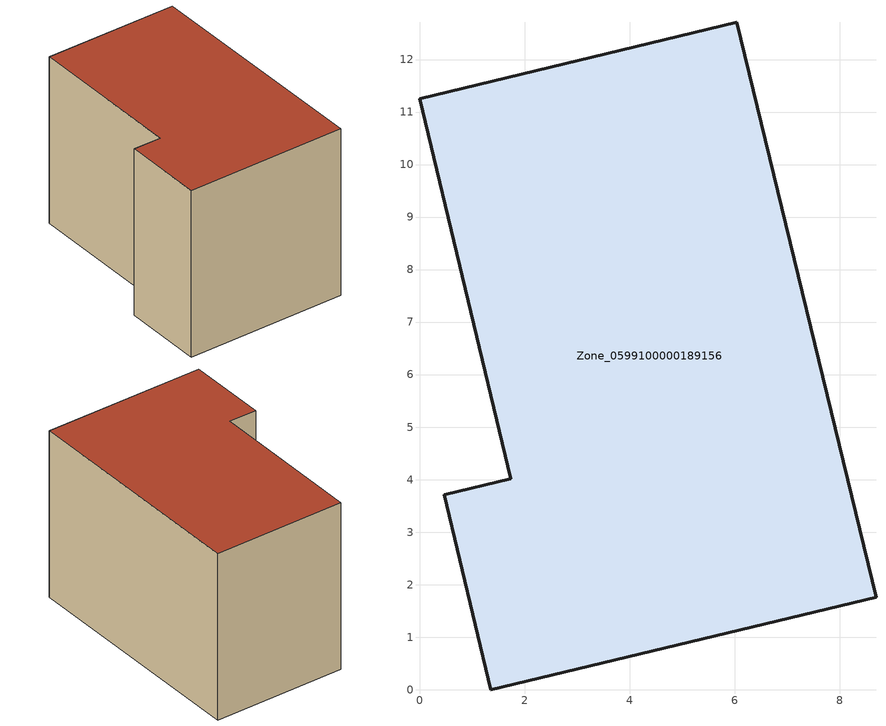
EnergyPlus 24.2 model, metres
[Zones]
Zone_0599100000189156
 floor ground (C_G): 8.69,1.76 1.36,0 0.47,3.71 1.74,4.02 0,11.26 6.04,12.71 z0
 wall outside (C_F): 1.36,0 8.69,1.76 6.04,12.71 0,11.26 1.74,4.02 0.47,3.71 1.36,0 z0:8.03
 roof outside (C_R): 0.47,3.71 1.36,0 8.69,1.76 6.04,12.71 0,11.26 1.74,4.02 z8.03
[BUILDING]
Pand.0599100000189156: North Axis=0; Terrain=City; Loads Convergence Tolerance Value=0.04; Temperature Convergence Tolerance Value=0.4; Solar Distribution=FullExterior; Maximum Number of Warmup Days=25; Minimum Number of Warmup Days=1
[Site:Location]
Rotterdam.The.Hague.AP_ZH_NLD Design_Conditions: Latitude=51.96; Longitude=4.45; Time Zone=1; Elevation=-4.5
[SITE:GROUNDTEMPERATURE:BUILDINGSURFACE]
18, 18, 18, 18, 18, 18, 18, 18, 18, 18, 18, 18
[MATERIAL] Thermal Absorptance=0.9; Solar Absorptance=0.7; Visible Absorptance=0.7
Name | Roughness | Thickness | Conductivity | Density | Specific Heat
G.TC.1965-1974 | MediumSmooth | 0.15 | 0.882353 | 540 | 1210
F.TC.1965-1974 | Rough | 0.3 | 0.697674 | 1920 | 840
R.TC.1965-1974 | MediumRough | 0.2 | 0.232558 | 1500 | 1000
[CONSTRUCTION]
C_G: G.TC.1965-1974
C_F: F.TC.1965-1974
C_R: R.TC.1965-1974
[ZONE]
Zone_0599100000189156: Type=1; Multiplier=1; Ceiling Height=Autocalculate; Volume=Autocalculate; Floor Area=autocalculate; Part of Total Floor Area=Yes
[ZONEINFILTRATION:DESIGNFLOWRATE]
Infil_Zone_0599100000189156: Zone or ZoneList or Space or SpaceList=Zone_0599100000189156; Schedule=AlwaysOn; Design Flow Rate Calculation Method=Flow/Area; Flow Rate per Floor Area=0.003; Constant Term Coefficient=1; Temperature Term Coefficient=0; Velocity Term Coefficient=0; Velocity Squared Term Coefficient=0
[HVACTEMPLATE:ZONE:IDEALLOADSAIRSYSTEM]
Zone_0599100000189156: Maximum Heating Supply Air Temperature=50; Minimum Cooling Supply Air Temperature=13; Maximum Heating Supply Air Humidity Ratio=0.0156; Minimum Cooling Supply Air Humidity Ratio=0.0077; Heating Limit=NoLimit; Cooling Limit=NoLimit; Dehumidification Control Type=ConstantSensibleHeatRatio; Cooling Sensible Heat Ratio=0.7; Dehumidification Setpoint=60; Humidification Control Type=None; Humidification Setpoint=30; Outdoor Air Method=None; Outdoor Air Flow Rate per Person=0.00944; Outdoor Air Flow Rate per Zone Floor Area=0; Outdoor Air Flow Rate per Zone=0; Demand Controlled Ventilation Type=None; Outdoor Air Economizer Type=NoEconomizer; Heat Recovery Type=None; Sensible Heat Recovery Effectiveness=0.7; Latent Heat Recovery Effectiveness=0.65
[ZONECONTROL:THERMOSTAT]
ThermostatControl_Zone_0599100000189156: Zone or ZoneList=Zone_0599100000189156; Control Type Schedule=DualSetpointControlType; Control 1=Thermostat_Zone_0599100000189156; Temperature Difference Between Cutout And Setpoint=0
[THERMOSTATSETPOINT:DUALSETPOINT]
Thermostat_Zone_0599100000189156: Heating Setpoint Temperature Schedule=HeatingSetpoint_Zone_0599100000189156; Cooling Setpoint Temperature Schedule=CoolingSetpoint_Zone_0599100000189156
[SCHEDULE:COMPACT]
HeatingSetpoint_Zone_0599100000189156: Through: 12/31, For: AllDays, Until: 24:00, 21
CoolingSetpoint_Zone_0599100000189156: Through: 12/31, For: AllDays, Until: 24:00, 24
DualSetpointControlType: Through: 12/31, For: AllDays, Until: 24:00, 4
AlwaysOn: Through: 12/31, For: AllDays, Until: 24:00, 1
